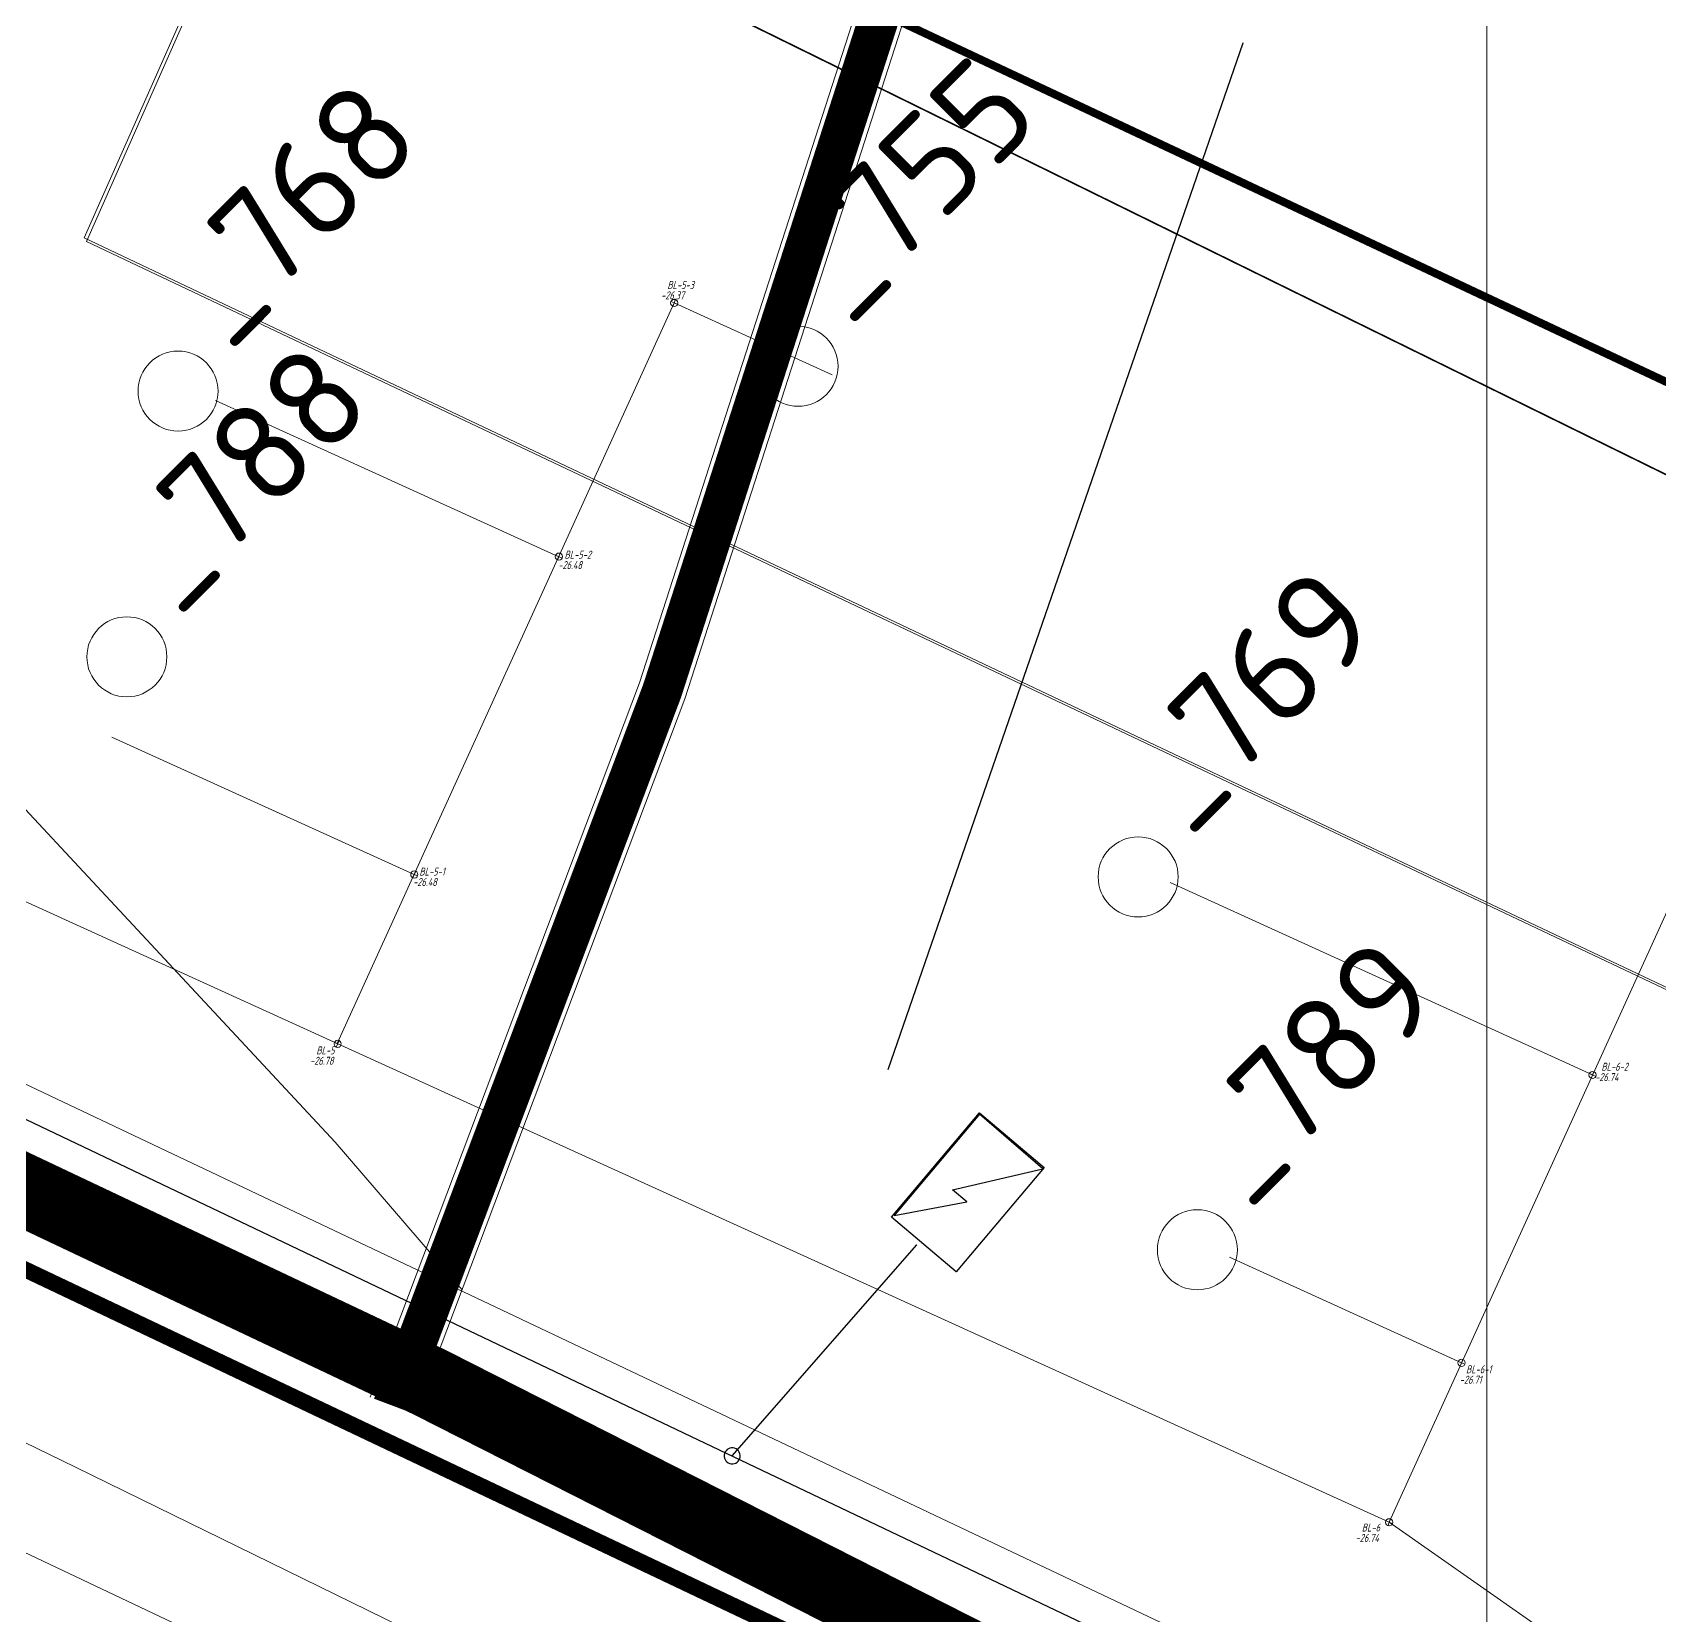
# Model space of a CAD drawing. Header units: millimetres. Extents: x 519 to 9564855, y -810 to 5021775.
# Drawn here: x 9525818.2 to 9526021.6, y 5001349.7 to 5001547.5 of the extents above; entities that cross this region are included whole.
import ezdxf

# ---------------------------------------------------------------- set-up
doc = ezdxf.new("R2010")
doc.units = ezdxf.units.MM
doc.header["$LTSCALE"] = 2
doc.header["$MEASUREMENT"] = 0
for name, pattern in [('92051501$0$DASHED', [0.75, 0.5, -0.25]), ('92051501$0$GROUND1', [60, 50, -10]), ('92051501$0$GROUND2', [35, 25, -10])]:
    doc.linetypes.add(name, pattern=pattern)
for name, color, linetype in [('GRID_PULKOVO', 7, 'Continuous'), ('OLD WELLS(dr.bfr2000)', 24, 'Continuous'), ('PPLINE_WAT', 7, 'WTR_LINE'), ('ROAD_ASF', 9, 'Continuous'), ('ROAD_FIELD', 255, '92051501$0$GROUND2'), ('ROAD_GROUND', 9, 'Continuous'), ('ТХ_выкидные линии', 24, 'Continuous')]:
    doc.layers.add(name, color=color, linetype=linetype)
for name, color, linetype, lineweight in [('PPLINE_GAS', 4, 'GAS_LINE', 30), ('WELLS(drilled after 2000y)', 6, 'Continuous', 40), ('Новый водовод', 5, 'g_122_vpr', 30), ('Оптиковолоконный кабель', 220, 'CAB6', 20), ('Электро', 1, 'Continuous', 30), ('Электроснаб', 1, 'Continuous', 18), ('Электроснабжене', 1, 'Continuous', 18)]:
    doc.layers.add(name, color=color, linetype=linetype, lineweight=lineweight)
doc.styles.add('92051501$0$STANDARD', font='simplex.shx')
doc.styles.add('Elect', font='isocpeur.ttf')
doc.styles.add('Line_GUGK', font='')
doc.styles.get("Standard").update_dxf_attribs({"font": 'isocpeur.ttf', "width": 0.5})
doc.styles.get('Line_GUGK').set_extended_font_data('Bm431', italic=True)
doc.linetypes.add('CAB', pattern='A,0.7,-0.43403,["K",Standard,S=0.9,R=0,X=-0.4,Y=-0.3],-0.8', length=1.93403)
doc.linetypes.add('CAB6', pattern='A,0.9,-0.9,["6",Standard,S=0.9,R=0,X=-0.8,Y=-0.4],11', length=12.8)
doc.linetypes.add('g_122_vpr', pattern='A,2,-2,3,-0.6,["Впр",Line_GUGK,S=2,R=0,X=0,Y=-1],-6.4,3,-2,8,-2,8,-2,6', length=45)
doc.linetypes.add('GAS_LINE', pattern='A,0.5,-0.2,["G",92051501$0$STANDARD,S=0.1,R=0,X=-0.1,Y=-0.05],-0.05', length=0.75)
doc.linetypes.add('WTR_LINE', pattern='A,0.5,-0.2,["W",92051501$0$STANDARD,S=0.1,R=0,X=-0.1,Y=-0.05],-0.05', length=0.75)

# ---------------------------------------------------------------- blocks, each defined once
blk = doc.blocks.new('16')
at = {"linetype": 'Continuous', "lineweight": 18, "flags": 128}
for points in [[(-0.27, -0.27), (0.27, 0.27)], [(0.27, -0.27), (-0.27, 0.27)]]:
    blk.add_lwpolyline(points, dxfattribs=at)
at = {"linetype": 'Continuous', "lineweight": 18}
blk.add_circle((0, 0), 0.375, dxfattribs=at)

msp = doc.modelspace()

# ---------------------------------------------------------------- linework, layer by layer
at = {"color": 4, "linetype": 'GAS_LINE', "lineweight": 0, "ltscale": 20}
for p, q in [((9524801.56459, 5001866.48315, 1.19348), (9525823.56431, 5001368.2436, 0.003)), ((9525823.56431, 5001368.2436, 0.003), (9526082.92345, 5001241.39163, -1.29841))]:
    msp.add_line(p, q, dxfattribs=at)
at = {"color": 1, "linetype": '92051501$0$DASHED', "lineweight": 0, "ltscale": 50, "const_width": 2}
msp.add_lwpolyline([(9524779.99933, 5001259.41071), (9524747.65532, 5001269.2361), (9524767.20642, 5001308.89774), (9524805.41367, 5001426.38542), (9524812.25803, 5001482.41247), (9524920.02894, 5001803.11194), (9524972.3433, 5001793.93374), (9526113.23672, 5001252.48555), (9526155.63466, 5001347.14459)], dxfattribs=at)
at = {"layer": 'GRID_PULKOVO', "lineweight": 0}
msp.add_line((9526000, 5011000), (9526000, 4992000), dxfattribs=at)
at = {"layer": 'OLD WELLS(dr.bfr2000)', "lineweight": 0}
for centre in [(9525913.9, 5001505.8), (9525836.4, 5001502.7), (9525830, 5001469.5), (9525956.4, 5001442), (9525963.8, 5001395.4)]:
    msp.add_circle(centre, 5, dxfattribs=at)
at = {"layer": 'PPLINE_GAS', "linetype": 'GAS_LINE', "lineweight": 0, "ltscale": 20}
for p, q in [((9525840.819, 5001558.337), (9525824.663, 5001521.853)), ((9525824.663, 5001521.853), (9526108.314, 5001387.5))]:
    msp.add_line(p, q, dxfattribs=at)
at = {"layer": 'PPLINE_GAS', "color": 4, "linetype": 'GAS_LINE', "lineweight": 0, "ltscale": 20}
for p, q in [((9525841.11028, 5001557.89631, 11.90027), (9525824.95428, 5001521.41231, 11.90027)), ((9525824.95428, 5001521.41231, 11.90027), (9526108.60528, 5001387.05931, 11.90027))]:
    msp.add_line(p, q, dxfattribs=at)
at = {"layer": 'PPLINE_WAT', "color": 5, "linetype": 'WTR_LINE', "lineweight": 0, "ltscale": 5}
for p, q in [((9525856.30173, 5001421.1761), (9525721.89035, 5001482.31305)), ((9525987.7797, 5001361.34975), (9525856.30173, 5001421.1761)), ((9526085.95226, 5001292.67215), (9525987.7797, 5001361.34975))]:
    msp.add_line(p, q, dxfattribs=at)
at = {"layer": 'PPLINE_WAT', "color": 5, "lineweight": 0, "ltscale": 0.5}
msp.add_lwpolyline([(9523498.307, 5002453.507), (9529318.71854, 4999702.75469), (9529357.22076, 4999682.3134), (9529399.33276, 4999675.09879), (9529430.61579, 4999677.50366), (9529678.713, 4999710.142)], dxfattribs=at)
at = {"layer": 'ROAD_ASF', "lineweight": 0}
for points in [[(9521737.23529, 4997056.36456), (9521526.30791, 4997406.20512), (9521491.42617, 4997522.40996), (9521494.64376, 4997784.54227), (9521557.42562, 4998123.62451), (9523181.91284, 5002651.278), (9523567.30412, 5002471.17809), (9525869.16882, 5001381.54446), (9525963.92258, 5001333.47903), (9526128.60686, 5001261.79325), (9526517.55757, 5001074.97311), (9527241.30336, 5000725.10977), (9527302.0959, 5000699.32947), (9527474.32311, 5000617.56906), (9528116.89056, 5000310.63684)], [(9521742.137, 4997059.855), (9521531.837, 4997408.655), (9521497.437, 4997523.255), (9521500.637, 4997783.955), (9521563.237, 4998122.055), (9523185.337, 5002643.055), (9523564.737, 5002465.755), (9525866.52759, 5001376.15646), (9525961.36584, 5001328.04817), (9526126.10975, 5001256.33643), (9526514.94624, 5001069.57117), (9527238.82495, 5000719.64358), (9527299.637, 5000693.855), (9527471.737, 5000612.155), (9528114.237, 5000305.255)]]:
    msp.add_lwpolyline(points, dxfattribs=at)
at = {"layer": 'ROAD_FIELD', "linetype": '92051501$0$GROUND1', "lineweight": 0}
msp.add_lwpolyline([(9525401.19135, 5001661.37065), (9525500.937, 5001602.155), (9525569.01265, 5001581.40586), (9525685.637, 5001523.855), (9525799.937, 5001469.055), (9525856.037, 5001408.855), (9525871.89272, 5001390.38916)], dxfattribs=at)
at = {"layer": 'ROAD_GROUND', "color": 8, "lineweight": 0}
for points, const_width in [([(9521739.68614, 4997058.10978), (9521529.07245, 4997407.43006), (9521494.43159, 4997522.83248), (9521497.64038, 4997784.24863), (9521560.33131, 4998122.83976), (9523183.62492, 5002647.1665), (9523566.02728, 5002468.46336), (9525867.84821, 5001378.85046), (9525962.64421, 5001330.7636), (9526127.3583, 5001259.06484), (9526516.25529, 5001072.2705), (9527240.06415, 5000722.37668), (9527300.86645, 5000696.59224), (9527473.0333, 5000614.86048), (9528115.56378, 5000307.94592)], 9), ([(9525863.22982, 5001375.91319), (9525896.90416, 5001465.24511), (9525950.10887, 5001630.20942), (9525936.28799, 5001648.89071)], 5), ([(9525863.22982, 5001375.91319), (9525896.90416, 5001465.24511), (9525950.10887, 5001630.20942), (9525936.28799, 5001648.89071)], 5)]:
    msp.add_lwpolyline(points, dxfattribs=dict(at, const_width=const_width))
at = {"layer": 'ROAD_GROUND', "lineweight": 0}
for points in [[(9525866.037, 5001374.855), (9525899.737, 5001464.255), (9525953.437, 5001630.755), (9525938.69971, 5001650.67497)], [(9525866.037, 5001374.855), (9525899.737, 5001464.255), (9525953.437, 5001630.755), (9525938.69971, 5001650.67497)], [(9525860.42264, 5001376.97137), (9525894.07132, 5001466.23521), (9525946.78073, 5001629.66385), (9525933.87626, 5001647.10646)], [(9525860.42264, 5001376.97137), (9525894.07132, 5001466.23521), (9525946.78073, 5001629.66385), (9525933.87626, 5001647.10646)]]:
    msp.add_lwpolyline(points, dxfattribs=at)
at = {"layer": 'WELLS(drilled after 2000y)', "color": 6, "linetype": 'ByBlock', "lineweight": 0, "ltscale": 50, "const_width": 0.2}
msp.add_lwpolyline([(9526463.30234, 5001290.17813), (9526211.23615, 5001408.06459), (9526202.49321, 5001408.52043), (9526195.86182, 5001407.01512), (9525924.31584, 5001540.46315), (9525882.36713, 5001561.07835), (9525861.607, 5001561.28204), (9525839.72758, 5001571.76865), (9525817.95303, 5001585.97871), (9525784.70338, 5001620.2689), (9525496.63355, 5001754.43651), (9525173.81828, 5001901.15362), (9524868.70967, 5002014.35964)], dxfattribs=at)
at = {"layer": 'Новый водовод', "color": 5, "linetype": 'WTR_LINE', "lineweight": 0, "ltscale": 40, "const_width": 1}
msp.add_lwpolyline([(9525525.97, 5001737.23), (9526527.39, 5001266.46)], dxfattribs=at)
at = {"layer": 'Оптиковолоконный кабель', "linetype": 'CAB', "lineweight": 20, "ltscale": 0.1}
msp.add_lwpolyline([(9523696.146, 5005917.127), (9523689.893, 5005715.012), (9523695.902, 5005635.172), (9523695.453, 5005568.154), (9523700.063, 5005469.441), (9523700.58, 5005145.207), (9523704.692, 5005045.058), (9523701.585, 5004488.746), (9523704.366, 5004469.568), (9523706.81, 5003954.047), (9523704.579, 5003808.965), (9523692.18, 5003712.998), (9523687.161, 5003694.356), (9523300.02, 5002630.372), (9523296.974, 5002614.733), (9523304.049, 5002607.353), (9526121.954, 5001271.722), (9526508.525, 5001083.826), (9527029.955, 5000838.578), (9527414.361, 5000657.715), (9527485.466, 5000795.728), (9527414.361, 5000657.715), (9528367.831, 5000203.306)], dxfattribs=at)
at = {"layer": 'ТХ_выкидные линии', "color": 5, "linetype": 'WTR_LINE', "lineweight": 0, "ltscale": 25}
for p, q in [((9525856.30371, 5001421.18044), (9525898.42095, 5001513.7398)), ((9525918.17303, 5001504.75202), (9525898.42095, 5001513.7398)), ((9525829.50005, 5001458.85427), (9525865.90806, 5001442.28755)), ((9525987.76688, 5001361.36082), (9526029.03526, 5001452.05468)), ((9525960.38158, 5001441.28371), (9526013.19834, 5001417.25053)), ((9525967.82468, 5001394.46836), (9525996.82684, 5001381.27153))]:
    msp.add_line(p, q, dxfattribs=at)
at = {"layer": 'ТХ_выкидные линии', "color": 111, "lineweight": 0, "ltscale": 25}
msp.add_line((9525841.06331, 5001501.53928), (9525883.98279, 5001482.00965, 0), dxfattribs=at)
at = {"layer": 'ТХ_выкидные линии', "color": 7, "lineweight": 0, "ltscale": 25}
msp.add_line((9525828.13474, 5001459.47552), (9525856.80606, 5001446.42923), dxfattribs=at)
at = {"layer": 'Электро'}
msp.add_line((9524972.3433, 5001793.93374), (9526113.23672, 5001252.48555), dxfattribs=at)
at = {"layer": 'Электро', "ltscale": 0.5}
msp.add_line((9525377.84732, 5001621.04349, 0), (9526009.82133, 5001320.03046, 0), dxfattribs=at)
at = {"layer": 'Электро', "ltscale": 0.0025}
for p, q in [((9525925.16383, 5001417.93077, 0), (9525969.53553, 5001546.20677, 0)), ((9525925.58566, 5001399.4606, 0), (9525936.56774, 5001412.50106, 0)), ((9525936.57955, 5001412.36318, 0), (9525925.88917, 5001399.66909, 0)), ((9525936.56774, 5001412.50106, 0), (9525944.65461, 5001405.69068, 0)), ((9525944.47779, 5001405.53176, 0), (9525936.57955, 5001412.36318, 0)), ((9525933.18569, 5001402.90599, 0), (9525944.47779, 5001405.53176, 0)), ((9525944.65461, 5001405.69068, 0), (9525933.67253, 5001392.65021, 0)), ((9525935.00252, 5001401.37593, 0), (9525933.18569, 5001402.90599, 0)), ((9525925.88917, 5001399.66909, 0), (9525935.00252, 5001401.37593, 0)), ((9525933.67253, 5001392.65021, 0), (9525925.58566, 5001399.4606, 0)), ((9525905.66, 5001369.64313, 0), (9525928.75032, 5001396.02712, 0))]:
    msp.add_line(p, q, dxfattribs=at)
at = {"layer": 'Электро', "ltscale": 25}
for start, end in [(342, 162), (162, 342)]:
    msp.add_arc((9525905.65946, 5001369.64332, 0), 1, start, end, dxfattribs=at)
at = {"layer": 'Электроснаб', "color": 1, "lineweight": 0}
msp.add_line((9524972.3433, 5001793.93374), (9526113.23672, 5001252.48555), dxfattribs=at)
at = {"layer": 'Электроснаб', "color": 1, "linetype": 'ByBlock', "lineweight": 0, "ltscale": 0.5}
msp.add_line((9525377.84732, 5001621.04349, 0), (9526009.82133, 5001320.03046, 0), dxfattribs=at)
at = {"layer": 'Электроснаб', "color": 1, "linetype": 'ByBlock', "lineweight": 0, "ltscale": 0.0025}
for p, q in [((9525925.16383, 5001417.93077, 0), (9525969.53553, 5001546.20677, 0)), ((9525925.58566, 5001399.4606, 0), (9525936.56774, 5001412.50106, 0)), ((9525936.57955, 5001412.36318, 0), (9525925.88917, 5001399.66909, 0)), ((9525936.56774, 5001412.50106, 0), (9525944.65461, 5001405.69068, 0)), ((9525944.47779, 5001405.53176, 0), (9525936.57955, 5001412.36318, 0)), ((9525933.18569, 5001402.90599, 0), (9525944.47779, 5001405.53176, 0)), ((9525944.65461, 5001405.69068, 0), (9525933.67253, 5001392.65021, 0)), ((9525935.00252, 5001401.37593, 0), (9525933.18569, 5001402.90599, 0)), ((9525925.88917, 5001399.66909, 0), (9525935.00252, 5001401.37593, 0)), ((9525933.67253, 5001392.65021, 0), (9525925.58566, 5001399.4606, 0)), ((9525905.66, 5001369.64313, 0), (9525928.75032, 5001396.02712, 0))]:
    msp.add_line(p, q, dxfattribs=at)
at = {"layer": 'Электроснаб', "color": 1, "linetype": 'ByBlock', "lineweight": 0, "ltscale": 25}
for start, end in [(342, 162), (162, 342)]:
    msp.add_arc((9525905.65946, 5001369.64332, 0), 1, start, end, dxfattribs=at)
at = {"layer": 'Электроснабжене', "color": 1, "lineweight": 0}
msp.add_line((9524972.3433, 5001793.93374), (9526113.23672, 5001252.48555), dxfattribs=at)
at = {"layer": 'Электроснабжене', "color": 1, "linetype": 'ByBlock', "lineweight": 0, "ltscale": 0.5}
msp.add_line((9525377.84732, 5001621.04349, 0), (9526009.82133, 5001320.03046, 0), dxfattribs=at)
at = {"layer": 'Электроснабжене', "color": 1, "linetype": 'ByBlock', "lineweight": 0, "ltscale": 0.0025}
for p, q in [((9525925.16383, 5001417.93077, 0), (9525969.53553, 5001546.20677, 0)), ((9525925.58566, 5001399.4606, 0), (9525936.56774, 5001412.50106, 0)), ((9525936.57955, 5001412.36318, 0), (9525925.88917, 5001399.66909, 0)), ((9525936.56774, 5001412.50106, 0), (9525944.65461, 5001405.69068, 0)), ((9525944.47779, 5001405.53176, 0), (9525936.57955, 5001412.36318, 0)), ((9525933.18569, 5001402.90599, 0), (9525944.47779, 5001405.53176, 0)), ((9525944.65461, 5001405.69068, 0), (9525933.67253, 5001392.65021, 0)), ((9525935.00252, 5001401.37593, 0), (9525933.18569, 5001402.90599, 0)), ((9525925.88917, 5001399.66909, 0), (9525935.00252, 5001401.37593, 0)), ((9525933.67253, 5001392.65021, 0), (9525925.58566, 5001399.4606, 0)), ((9525905.66, 5001369.64313, 0), (9525928.75032, 5001396.02712, 0))]:
    msp.add_line(p, q, dxfattribs=at)
at = {"layer": 'Электроснабжене', "color": 1, "linetype": 'ByBlock', "lineweight": 0, "ltscale": 25}
for start, end in [(342, 162), (162, 342)]:
    msp.add_arc((9525905.65946, 5001369.64332, 0), 1, start, end, dxfattribs=at)

# ---------------------------------------------------------------- block references
at = {"layer": 'ТХ_выкидные линии', "color": 1, "lineweight": 0, "xscale": 1.199999999916105, "yscale": 1.199999999916105, "zscale": 1.199999999916105, "rotation": 23.06662662124732}
for p in [(9525898.41584, 5001513.71792), (9525884.00379, 5001482.01592), (9525865.92724, 5001442.29259), (9525856.34756, 5001421.12904), (9526013.19585, 5001417.24441), (9525996.82557, 5001381.27228), (9525987.7797, 5001361.34975)]:
    msp.add_blockref('16', p, dxfattribs=at)

# ---------------------------------------------------------------- texts
at = {"layer": 'OLD WELLS(dr.bfr2000)', "lineweight": 0, "style": 'Elect'}
for s, p in [(' _755', (9525913.9, 5001505.8)), (' _768', (9525836.4, 5001502.7)), (' _788', (9525830, 5001469.5)), (' _769', (9525956.4, 5001442)), (' _789', (9525963.8, 5001395.4))]:
    msp.add_text(s, height=12.5, rotation=44.9999999, dxfattribs=at).set_placement(p)
at = {"layer": 'ТХ_выкидные линии', "lineweight": 0, "oblique": 15, "width": 0.75}
for s, p in [('-26.37', (9525896.76996, 5001514.16745)), ('BL-5-3', (9525897.55404, 5001515.46615)), ('BL-5-2', (9525884.70207, 5001481.76143)), ('-26.48', (9525883.91799, 5001480.46273)), ('-26.48', (9525865.7747, 5001440.86245)), ('BL-5-1', (9525866.55878, 5001442.16115)), ('-26.78', (9525852.89278, 5001418.52049)), ('BL-5', (9525853.67686, 5001419.81919)), ('-26.74', (9526013.51302, 5001416.4758)), ('BL-6-2', (9526014.2971, 5001417.7745)), ('BL-6-1', (9525997.38025, 5001379.96708)), ('-26.71', (9525996.59617, 5001378.66838)), ('BL-6', (9525984.35405, 5001360.19672)), ('-26.74', (9525983.56997, 5001358.89801))]:
    msp.add_text(s, height=1, dxfattribs=at).set_placement(p)

doc.saveas('drawing.dxf')
